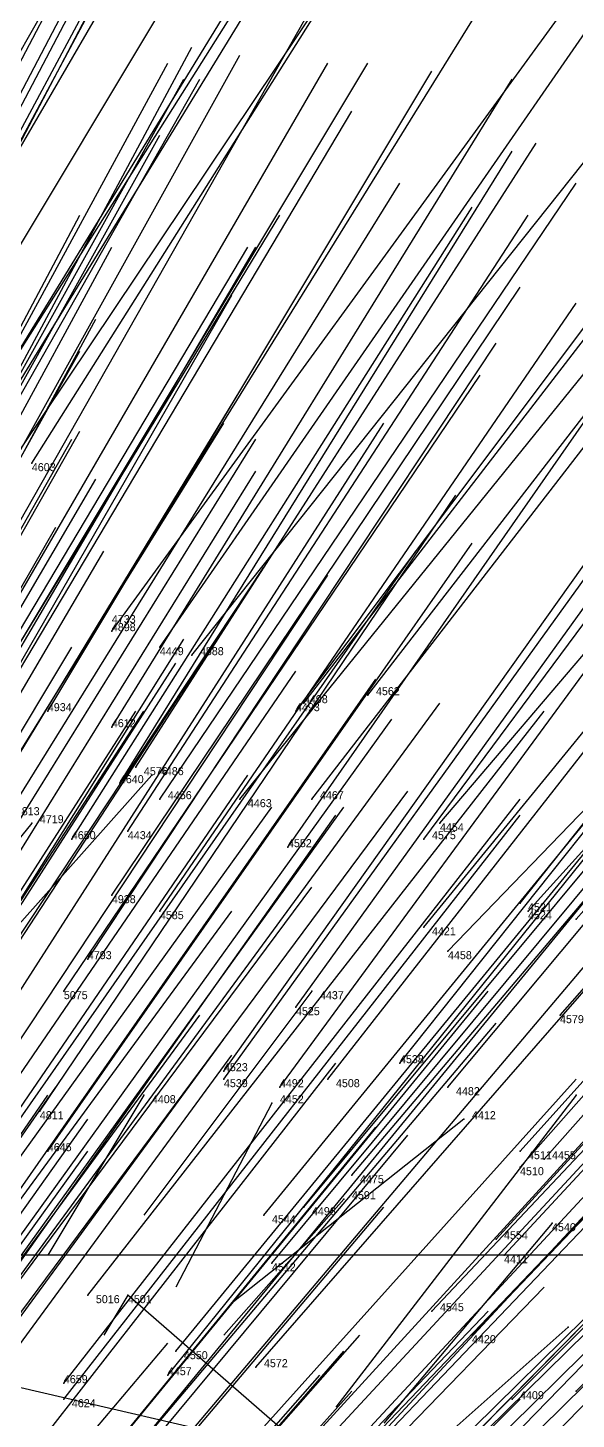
# Model space of a CAD drawing. Extents: x -0.5 to 0.59, y -0.5 to 0.59.
# Drawn here: x 0.2455 to 0.314, y 0.3135 to 0.4874 of the extents above; entities that cross this region are included whole.
import ezdxf

# ---------------------------------------------------------------- set-up
doc = ezdxf.new("R2010")
doc.units = 0
for name, color, linetype in [('Clients', 3, 'CONTINUOUS'), ('Facilities', 3, 'CONTINUOUS'), ('Facilities_lines', 3, 'CONTINUOUS'), ('Min_max_boxes', 1, 'CONTINUOUS'), ('Normals', 1, 'CONTINUOUS'), ('Source_points', 5, 'CONTINUOUS'), ('Text', 3, 'CONTINUOUS')]:
    doc.layers.add(name, color=color, linetype=linetype)

msp = doc.modelspace()

# ---------------------------------------------------------------- linework, layer by layer
at = {"layer": 'Clients', "color": 5}
msp.add_point((0.258, 0.329, -1.25), dxfattribs=at)
at = {"layer": 'Facilities', "color": 3}
for p in [(0.246, 0.433, -1.25), (0.255, 0.414, -1.216), (0.256, 0.412, -1.25), (0.262, 0.41, -1.215), (0.266, 0.409, -1.22), (0.288, 0.404, -1.241), (0.248, 0.402, -1.181), (0.279, 0.402, -1.223), (0.28, 0.403, -1.25), (0.256, 0.4, -1.188), (0.259, 0.395, -1.18), (0.261, 0.394, -1.25), (0.257, 0.393, -1.174), (0.262, 0.391, -1.177), (0.272, 0.391, -1.25), (0.281, 0.391, -1.205), (0.246, 0.388, -1.25), (0.297, 0.388, -1.25), (0.258, 0.387, -1.162), (0.251, 0.386, -1.152), (0.278, 0.385, -1.187), (0.295, 0.386, -1.216), (0.256, 0.379, -1.142), (0.307, 0.378, -1.217), (0.262, 0.377, -1.147), (0.308, 0.377, -1.25), (0.314, 0.376, -1.224), (0.295, 0.375, -1.193), (0.253, 0.371, -1.123), (0.298, 0.372, -1.25), (0.25, 0.367, -1.109), (0.281, 0.367, -1.25), (0.279, 0.365, -1.148), (0.312, 0.364, -1.198), (0.27, 0.357, -1.12), (0.292, 0.358, -1.155), (0.27, 0.356, -1.117), (0.277, 0.355, -1.126), (0.283, 0.356, -1.136), (0.298, 0.355, -1.159), (0.26, 0.354, -1.25), (0.314, 0.354, -1.25), (0.247, 0.352, -1.075), (0.276, 0.353, -1.25), (0.3, 0.351, -1.25), (0.248, 0.347, -1.067), (0.307, 0.347, -1.158), (0.307, 0.345, -1.153), (0.31, 0.346, -1.162), (0.286, 0.344, -1.119), (0.285, 0.341, -1.25), (0.28, 0.34, -1.102), (0.275, 0.339, -1.091), (0.311, 0.338, -1.25), (0.304, 0.336, -1.134), (0.305, 0.334, -1.13), (0.276, 0.333, -1.081), (0.253, 0.329, -1.037), (0.296, 0.327, -1.104), (0.301, 0.324, -1.105), (0.313, 0.325, -1.25), (0.264, 0.322, -1.041), (0.263, 0.319, -1.034), (0.274, 0.32, -1.053), (0.25, 0.318, -1.011), (0.314, 0.317, -1.116), (0.25, 0.316, -1.007), (0.306, 0.316, -1.101)]:
    msp.add_point(p, dxfattribs=at)
at = {"layer": 'Facilities_lines', "color": 3}
for q in [(0.173, 0.334, -1.25), (0.258, 0.329, -1.25)]:
    msp.add_line((0.281, 0.309, -1.25), q, dxfattribs=at)
at = {"layer": 'Min_max_boxes', "color": 1}
msp.add_line((0.367, 0.334, -1.25), (0.172, 0.334, -1.25), dxfattribs=at)
msp.add_line((0.367, 0.334, -1.25), (0.172, 0.334, -1.25), dxfattribs=at)
at = {"layer": 'Normals', "color": 1}
for p, q in [((0.228, 0.444, -1.248), (0.278, 0.53, -1.25)), ((0.23, 0.436, -1.231), (0.281, 0.521, -1.225)), ((0.237, 0.435, -1.238), (0.289, 0.52, -1.234)), ((0.246, 0.433, -1.25), (0.299, 0.517, -1.256)), ((0.214, 0.431, -1.204), (0.262, 0.515, -1.178)), ((0.235, 0.432, -1.23), (0.288, 0.516, -1.22)), ((0.237, 0.431, -1.23), (0.289, 0.516, -1.22)), ((0.238, 0.425, -1.219), (0.293, 0.507, -1.204)), ((0.213, 0.423, -1.183), (0.256, 0.505, -1.146)), ((0.216, 0.423, -1.187), (0.259, 0.505, -1.15)), ((0.213, 0.419, -1.175), (0.256, 0.501, -1.138)), ((0.255, 0.414, -1.216), (0.307, 0.498, -1.201)), ((0.211, 0.412, -1.158), (0.255, 0.494, -1.121)), ((0.212, 0.411, -1.155), (0.255, 0.493, -1.119)), ((0.262, 0.41, -1.215), (0.318, 0.491, -1.199)), ((0.209, 0.407, -1.143), (0.253, 0.489, -1.107)), ((0.235, 0.409, -1.18), (0.281, 0.49, -1.143)), ((0.256, 0.412, -1.25), (0.312, 0.489, -1.281)), ((0.266, 0.409, -1.22), (0.328, 0.487, -1.212)), ((0.222, 0.403, -1.151), (0.266, 0.485, -1.114)), ((0.227, 0.403, -1.156), (0.272, 0.484, -1.119)), ((0.219, 0.402, -1.144), (0.263, 0.483, -1.107)), ((0.236, 0.402, -1.166), (0.283, 0.483, -1.129)), ((0.24, 0.403, -1.173), (0.288, 0.483, -1.136)), ((0.248, 0.402, -1.181), (0.296, 0.482, -1.144)), ((0.279, 0.402, -1.223), (0.339, 0.482, -1.221)), ((0.288, 0.404, -1.241), (0.349, 0.483, -1.249)), ((0.22, 0.4, -1.141), (0.265, 0.481, -1.104)), ((0.221, 0.4, -1.143), (0.267, 0.481, -1.106)), ((0.256, 0.4, -1.188), (0.306, 0.481, -1.157)), ((0.28, 0.403, -1.25), (0.34, 0.481, -1.27)), ((0.239, 0.398, -1.159), (0.286, 0.477, -1.122)), ((0.217, 0.393, -1.122), (0.262, 0.474, -1.084)), ((0.257, 0.393, -1.174), (0.306, 0.472, -1.137)), ((0.259, 0.395, -1.18), (0.309, 0.473, -1.143)), ((0.281, 0.391, -1.205), (0.342, 0.47, -1.194)), ((0.243, 0.389, -1.147), (0.292, 0.468, -1.11)), ((0.262, 0.391, -1.177), (0.314, 0.468, -1.14)), ((0.295, 0.386, -1.216), (0.355, 0.467, -1.21)), ((0.251, 0.386, -1.152), (0.301, 0.465, -1.115)), ((0.209, 0.383, -1.089), (0.252, 0.464, -1.052)), ((0.229, 0.385, -1.119), (0.277, 0.464, -1.082)), ((0.258, 0.387, -1.162), (0.308, 0.464, -1.125)), ((0.272, 0.391, -1.25), (0.331, 0.464, -1.284)), ((0.278, 0.385, -1.187), (0.333, 0.464, -1.161)), ((0.212, 0.379, -1.085), (0.256, 0.46, -1.048)), ((0.226, 0.381, -1.106), (0.273, 0.46, -1.069)), ((0.227, 0.38, -1.107), (0.274, 0.46, -1.07)), ((0.307, 0.378, -1.217), (0.369, 0.456, -1.212)), ((0.225, 0.374, -1.091), (0.271, 0.454, -1.054)), ((0.256, 0.379, -1.142), (0.307, 0.455, -1.105)), ((0.297, 0.388, -1.25), (0.354, 0.455, -1.297)), ((0.262, 0.377, -1.147), (0.314, 0.453, -1.11)), ((0.21, 0.37, -1.062), (0.254, 0.451, -1.025)), ((0.295, 0.375, -1.193), (0.357, 0.451, -1.173)), ((0.314, 0.376, -1.224), (0.38, 0.451, -1.223)), ((0.207, 0.366, -1.051), (0.252, 0.447, -1.014)), ((0.253, 0.371, -1.123), (0.304, 0.448, -1.085)), ((0.25, 0.367, -1.109), (0.302, 0.444, -1.073)), ((0.224, 0.363, -1.066), (0.272, 0.442, -1.028)), ((0.279, 0.365, -1.148), (0.333, 0.44, -1.11)), ((0.308, 0.377, -1.25), (0.365, 0.44, -1.302)), ((0.206, 0.356, -1.028), (0.252, 0.437, -0.991)), ((0.221, 0.359, -1.053), (0.27, 0.438, -1.016)), ((0.24, 0.36, -1.082), (0.29, 0.438, -1.045)), ((0.312, 0.364, -1.198), (0.377, 0.438, -1.183)), ((0.205, 0.355, -1.024), (0.251, 0.436, -0.987)), ((0.225, 0.357, -1.054), (0.274, 0.436, -1.017)), ((0.225, 0.353, -1.047), (0.274, 0.432, -1.01)), ((0.27, 0.357, -1.12), (0.324, 0.433, -1.083)), ((0.207, 0.351, -1.019), (0.254, 0.431, -0.982)), ((0.27, 0.356, -1.117), (0.324, 0.431, -1.08)), ((0.277, 0.355, -1.126), (0.332, 0.43, -1.089)), ((0.292, 0.358, -1.155), (0.35, 0.431, -1.119)), ((0.247, 0.352, -1.075), (0.299, 0.429, -1.038)), ((0.283, 0.356, -1.136), (0.34, 0.429, -1.1)), ((0.298, 0.355, -1.159), (0.358, 0.427, -1.123)), ((0.203, 0.345, -1), (0.249, 0.425, -0.963)), ((0.298, 0.372, -1.25), (0.349, 0.425, -1.318)), ((0.248, 0.347, -1.067), (0.301, 0.423, -1.03)), ((0.208, 0.342, -1.001), (0.255, 0.422, -0.963)), ((0.241, 0.346, -1.054), (0.294, 0.422, -1.017)), ((0.224, 0.342, -1.022), (0.275, 0.42, -0.985)), ((0.224, 0.343, -1.024), (0.275, 0.42, -0.987)), ((0.232, 0.342, -1.033), (0.283, 0.419, -0.996)), ((0.307, 0.347, -1.158), (0.369, 0.416, -1.121)), ((0.31, 0.346, -1.162), (0.372, 0.416, -1.125)), ((0.286, 0.344, -1.119), (0.346, 0.415, -1.082)), ((0.307, 0.345, -1.153), (0.368, 0.414, -1.117)), ((0.216, 0.333, -0.991), (0.265, 0.411, -0.954)), ((0.28, 0.34, -1.102), (0.339, 0.411, -1.064)), ((0.203, 0.33, -0.969), (0.251, 0.41, -0.932)), ((0.275, 0.339, -1.091), (0.333, 0.41, -1.052)), ((0.214, 0.33, -0.984), (0.264, 0.408, -0.947)), ((0.227, 0.331, -1.002), (0.279, 0.407, -0.965)), ((0.236, 0.33, -1.015), (0.289, 0.406, -0.978)), ((0.276, 0.333, -1.081), (0.335, 0.404, -1.043)), ((0.304, 0.336, -1.134), (0.367, 0.405, -1.097)), ((0.209, 0.324, -0.963), (0.259, 0.402, -0.925)), ((0.21, 0.325, -0.966), (0.26, 0.402, -0.928)), ((0.242, 0.328, -1.02), (0.297, 0.403, -0.983)), ((0.253, 0.329, -1.037), (0.31, 0.402, -1)), ((0.305, 0.334, -1.13), (0.368, 0.402, -1.093)), ((0.237, 0.326, -1.007), (0.291, 0.401, -0.97)), ((0.296, 0.327, -1.104), (0.36, 0.395, -1.067)), ((0.261, 0.394, -1.25), (0.22, 0.348, -1.171)), ((0.221, 0.318, -0.968), (0.273, 0.394, -0.93)), ((0.264, 0.322, -1.041), (0.323, 0.394, -1.004)), ((0.238, 0.318, -0.992), (0.293, 0.392, -0.955)), ((0.222, 0.315, -0.963), (0.276, 0.39, -0.925)), ((0.231, 0.315, -0.977), (0.285, 0.39, -0.939)), ((0.25, 0.318, -1.011), (0.307, 0.391, -0.974)), ((0.263, 0.319, -1.034), (0.321, 0.391, -0.997)), ((0.274, 0.32, -1.053), (0.335, 0.39, -1.016)), ((0.301, 0.324, -1.105), (0.365, 0.391, -1.067)), ((0.246, 0.388, -1.25), (0.224, 0.361, -1.157)), ((0.231, 0.314, -0.975), (0.284, 0.389, -0.936)), ((0.25, 0.316, -1.007), (0.307, 0.389, -0.97)), ((0.26, 0.311, -1.013), (0.319, 0.383, -0.977)), ((0.314, 0.317, -1.116), (0.38, 0.383, -1.079)), ((0.306, 0.316, -1.101), (0.372, 0.382, -1.065)), ((0.226, 0.306, -0.95), (0.281, 0.38, -0.912)), ((0.216, 0.302, -0.929), (0.271, 0.377, -0.891)), ((0.26, 0.305, -1.001), (0.32, 0.376, -0.964)), ((0.244, 0.295, -0.958), (0.303, 0.367, -0.921)), ((0.281, 0.367, -1.25), (0.26, 0.339, -1.156)), ((0.296, 0.303, -1.059), (0.362, 0.368, -1.021)), ((0.212, 0.289, -0.895), (0.267, 0.364, -0.859)), ((0.27, 0.297, -1.004), (0.333, 0.365, -0.966)), ((0.244, 0.292, -0.951), (0.304, 0.363, -0.914)), ((0.295, 0.298, -1.049), (0.361, 0.363, -1.011)), ((0.215, 0.286, -0.894), (0.27, 0.361, -0.858)), ((0.285, 0.295, -1.025), (0.35, 0.361, -0.988)), ((0.216, 0.284, -0.892), (0.271, 0.359, -0.856)), ((0.284, 0.294, -1.022), (0.349, 0.36, -0.984)), ((0.227, 0.285, -0.91), (0.284, 0.358, -0.873)), ((0.292, 0.292, -1.032), (0.357, 0.358, -0.995)), ((0.196, 0.279, -0.852), (0.249, 0.355, -0.816)), ((0.252, 0.287, -0.954), (0.314, 0.356, -0.918)), ((0.259, 0.287, -0.967), (0.322, 0.356, -0.93)), ((0.195, 0.277, -0.847), (0.248, 0.354, -0.81)), ((0.26, 0.354, -1.25), (0.248, 0.334, -1.153)), ((0.314, 0.354, -1.25), (0.284, 0.315, -1.163)), ((0.276, 0.353, -1.25), (0.264, 0.33, -1.154)), ((0.265, 0.285, -0.973), (0.328, 0.353, -0.936)), ((0.199, 0.275, -0.848), (0.253, 0.351, -0.811)), ((0.23, 0.278, -0.903), (0.289, 0.35, -0.866)), ((0.26, 0.282, -0.959), (0.323, 0.35, -0.922)), ((0.262, 0.282, -0.964), (0.327, 0.35, -0.927)), ((0.3, 0.351, -1.25), (0.271, 0.328, -1.157)), ((0.234, 0.278, -0.908), (0.293, 0.349, -0.871)), ((0.199, 0.272, -0.842), (0.253, 0.347, -0.806)), ((0.255, 0.276, -0.939), (0.319, 0.343, -0.902)), ((0.285, 0.341, -1.25), (0.27, 0.324, -1.153)), ((0.23, 0.269, -0.884), (0.29, 0.34, -0.848)), ((0.267, 0.271, -0.952), (0.332, 0.338, -0.915)), ((0.311, 0.338, -1.25), (0.29, 0.313, -1.155)), ((0.256, 0.266, -0.923), (0.322, 0.331, -0.885)), ((0.246, 0.264, -0.901), (0.31, 0.33, -0.863)), ((0.253, 0.265, -0.916), (0.319, 0.33, -0.878)), ((0.258, 0.329, -1.25), (0.255, 0.324, -1.15)), ((0.239, 0.26, -0.883), (0.303, 0.327, -0.845)), ((0.226, 0.255, -0.852), (0.287, 0.324, -0.814)), ((0.313, 0.325, -1.25), (0.295, 0.309, -1.153)), ((0.203, 0.252, -0.809), (0.263, 0.323, -0.772)), ((0.224, 0.252, -0.843), (0.285, 0.322, -0.806)), ((0.221, 0.25, -0.833), (0.282, 0.319, -0.796)), ((0.224, 0.248, -0.835), (0.286, 0.317, -0.798)), ((0.242, 0.251, -0.871), (0.307, 0.316, -0.833))]:
    msp.add_line(p, q, dxfattribs=at)
at = {"layer": 'Source_points', "color": 5}
for p in [(0.246, 0.433, -1.25), (0.255, 0.414, -1.216), (0.256, 0.412, -1.25), (0.262, 0.41, -1.215), (0.266, 0.409, -1.22), (0.288, 0.404, -1.241), (0.248, 0.402, -1.181), (0.279, 0.402, -1.223), (0.28, 0.403, -1.25), (0.256, 0.4, -1.188), (0.259, 0.395, -1.18), (0.261, 0.394, -1.25), (0.257, 0.393, -1.174), (0.262, 0.391, -1.177), (0.272, 0.391, -1.25), (0.281, 0.391, -1.205), (0.246, 0.388, -1.25), (0.297, 0.388, -1.25), (0.258, 0.387, -1.162), (0.251, 0.386, -1.152), (0.278, 0.385, -1.187), (0.295, 0.386, -1.216), (0.256, 0.379, -1.142), (0.307, 0.378, -1.217), (0.262, 0.377, -1.147), (0.308, 0.377, -1.25), (0.314, 0.376, -1.224), (0.295, 0.375, -1.193), (0.253, 0.371, -1.123), (0.298, 0.372, -1.25), (0.25, 0.367, -1.109), (0.281, 0.367, -1.25), (0.279, 0.365, -1.148), (0.312, 0.364, -1.198), (0.27, 0.357, -1.12), (0.292, 0.358, -1.155), (0.27, 0.356, -1.117), (0.277, 0.355, -1.126), (0.283, 0.356, -1.136), (0.298, 0.355, -1.159), (0.26, 0.354, -1.25), (0.314, 0.354, -1.25), (0.247, 0.352, -1.075), (0.276, 0.353, -1.25), (0.3, 0.351, -1.25), (0.248, 0.347, -1.067), (0.307, 0.347, -1.158), (0.307, 0.345, -1.153), (0.31, 0.346, -1.162), (0.286, 0.344, -1.119), (0.285, 0.341, -1.25), (0.28, 0.34, -1.102), (0.275, 0.339, -1.091), (0.311, 0.338, -1.25), (0.304, 0.336, -1.134), (0.305, 0.334, -1.13), (0.276, 0.333, -1.081), (0.253, 0.329, -1.037), (0.258, 0.329, -1.25), (0.296, 0.327, -1.104), (0.301, 0.324, -1.105), (0.313, 0.325, -1.25), (0.264, 0.322, -1.041), (0.263, 0.319, -1.034), (0.274, 0.32, -1.053), (0.25, 0.318, -1.011), (0.314, 0.317, -1.116), (0.25, 0.316, -1.007), (0.306, 0.316, -1.101)]:
    msp.add_point(p, dxfattribs=at)

# ---------------------------------------------------------------- texts
at = {"layer": 'Text', "color": 3}
for s, p in [('4603', (0.246, 0.432, -1.25)), ('4733', (0.256, 0.413, -1.216)), ('4898', (0.256, 0.412, -1.25)), ('4449', (0.262, 0.409, -1.215)), ('4588', (0.267, 0.409, -1.22)), ('4498', (0.28, 0.403, -1.25)), ('4562', (0.289, 0.404, -1.241)), ('4934', (0.248, 0.402, -1.181)), ('4493', (0.279, 0.402, -1.223)), ('4612', (0.256, 0.4, -1.188)), ('4576', (0.26, 0.394, -1.18)), ('4486', (0.262, 0.394, -1.25)), ('4640', (0.257, 0.393, -1.174)), ('4456', (0.263, 0.391, -1.177)), ('4467', (0.282, 0.391, -1.205)), ('4813', (0.244, 0.389, -1.147)), ('4463', (0.273, 0.39, -1.25)), ('4719', (0.247, 0.388, -1.25)), ('4454', (0.297, 0.387, -1.25)), ('4650', (0.251, 0.386, -1.152)), ('4434', (0.258, 0.386, -1.162)), ('4575', (0.296, 0.386, -1.216)), ('4552', (0.278, 0.385, -1.187)), ('4938', (0.256, 0.378, -1.142)), ('4521', (0.308, 0.377, -1.217)), ('4585', (0.262, 0.376, -1.147)), ('4524', (0.308, 0.376, -1.25)), ('4421', (0.296, 0.374, -1.193)), ('4793', (0.253, 0.371, -1.123)), ('4458', (0.298, 0.371, -1.25)), ('5075', (0.25, 0.366, -1.109)), ('4437', (0.282, 0.366, -1.25)), ('4525', (0.279, 0.364, -1.148)), ('4579', (0.312, 0.363, -1.198)), ('4538', (0.292, 0.358, -1.155)), ('4523', (0.27, 0.357, -1.12)), ('4539', (0.27, 0.355, -1.117)), ('4492', (0.277, 0.355, -1.126)), ('4508', (0.284, 0.355, -1.136)), ('4482', (0.299, 0.354, -1.159)), ('4408', (0.261, 0.353, -1.25)), ('4452', (0.277, 0.353, -1.25)), ('4811', (0.247, 0.351, -1.075)), ('4412', (0.301, 0.351, -1.25)), ('4645', (0.248, 0.347, -1.067)), ('4511', (0.308, 0.346, -1.158)), ('4455', (0.311, 0.346, -1.162)), ('4510', (0.307, 0.344, -1.153)), ('4475', (0.287, 0.343, -1.119)), ('4591', (0.286, 0.341, -1.25)), ('4496', (0.281, 0.339, -1.102)), ('4544', (0.276, 0.338, -1.091)), ('4540', (0.311, 0.337, -1.25)), ('4554', (0.305, 0.336, -1.134)), ('4411', (0.305, 0.333, -1.13)), ('4512', (0.276, 0.332, -1.081)), ('5016', (0.254, 0.328, -1.037)), ('4501', (0.258, 0.328, -1.25)), ('4545', (0.297, 0.327, -1.104)), ('4420', (0.301, 0.323, -1.105)), ('4550', (0.265, 0.321, -1.041)), ('4572', (0.275, 0.32, -1.053)), ('4659', (0.25, 0.318, -1.011)), ('4457', (0.263, 0.319, -1.034)), ('4409', (0.307, 0.316, -1.101)), ('4624', (0.251, 0.315, -1.007))]:
    msp.add_text(s, height=0.001, dxfattribs=at).set_placement(p)

doc.saveas('drawing.dxf')
